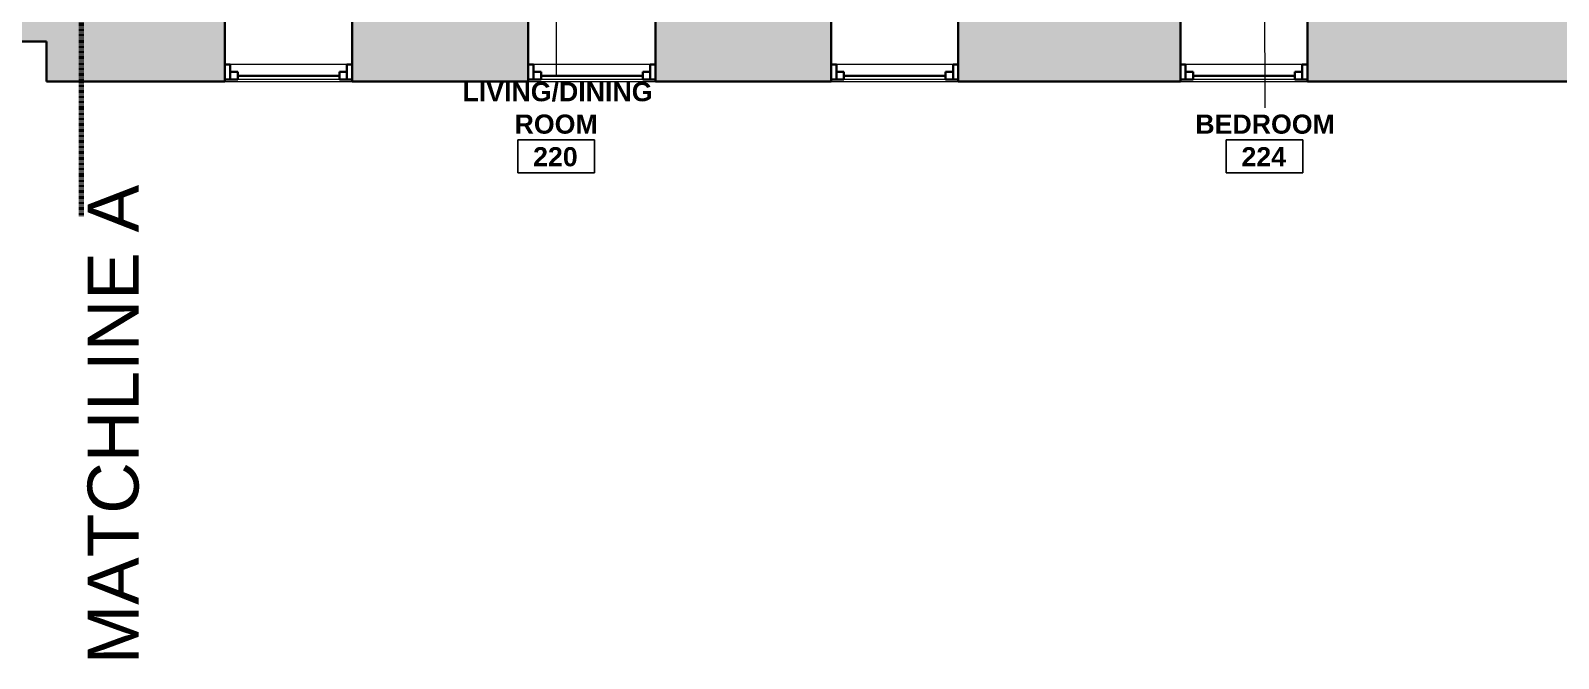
# Model space of a CAD drawing. Header units: inches. Extents: x -529 to 1015, y -2066 to -1239.
# Drawn here: x 331.3 to 690.8, y -2065.5 to -1917.9 of the extents above; entities that cross this region are included whole.
import ezdxf

# ---------------------------------------------------------------- set-up
doc = ezdxf.new("R2010")
doc.units = ezdxf.units.IN
doc.header["$MEASUREMENT"] = 0
doc.linetypes.add('Dash', pattern=[0.25, 0.125, -0.125])
for name, color, linetype, lineweight in [('A-ANNO-MATC', 214, 'Dash', 140), ('A-AREA-IDEN', 2, 'Continuous', 9), ('A-GLAZ', 151, 'Continuous', 18), ('A-WALL', 113, 'Continuous', 18), ('A-WALL-PATT', 111, 'Continuous', 18), ('G-ANNO-TEXT', 231, 'Continuous', 9)]:
    doc.layers.add(name, color=color, linetype=linetype, lineweight=lineweight)
doc.styles.add('Swis721 Lt BT', font='swissl.ttf', dxfattribs={"height": 12})
doc.styles.add('Swis721 Lt BT_B', font='', dxfattribs={"height": 4.5})
doc.styles.get('Swis721 Lt BT_B').set_extended_font_data('Swis721 Lt BT', bold=True)

# ---------------------------------------------------------------- blocks, each defined once
blk = doc.blocks.new('Window-Double-Hung - 2_ - 5 239_256_ W x 42_-5478030-2ND FLOOR - RCP')
at = {"layer": 'A-GLAZ', "color": 8, "lineweight": 30}
for p, q in [((-14.97, 7.5), (-14.97, -7.5)), ((14.97, -7.5), (14.97, 7.5)), ((-14.97, 7), (-11.97, 7)), ((-13.72, 7), (-13.72, 3.5)), ((-13.72, 5.25), (-11.97, 5.25)), ((-11.97, 7), (-11.97, 5.25)), ((-11.97, 6.13), (11.97, 6.13)), ((11.97, 7), (14.97, 7)), ((11.97, 7), (11.97, 5.25)), ((13.72, 5.25), (11.97, 5.25)), ((13.72, 7), (13.72, 3.5)), ((-14.97, 3.5), (-13.72, 3.5)), ((13.72, 3.5), (14.97, 3.5))]:
    blk.add_line(p, q, dxfattribs=at)
at = {"layer": 'A-GLAZ'}
for p, q in [((14.97, 7.5), (-14.97, 7.5)), ((-14.97, -7.5), (14.97, -7.5))]:
    blk.add_line(p, q, dxfattribs=at)
at = {"layer": 'A-GLAZ', "lineweight": 9}
for p, q in [((-11.97, 7), (11.97, 7)), ((-13.72, 3.5), (13.72, 3.5))]:
    blk.add_line(p, q, dxfattribs=at)
blk = doc.blocks.new('Room Tag - Room Name and Number-3379422-2ND FLOOR - RCP')
at = {"layer": 'A-AREA-IDEN'}
for p, q in [((-0.1881, -0.1636), (-0.1881, -0.0018)), ((-0.1881, -0.0018), (0.1869, -0.0018)), ((0.1869, -0.0018), (-0.1881, -0.0018)), ((-0.1881, -0.0018), (-0.1881, -0.1636)), ((0.1869, -0.0018), (0.1869, -0.1636)), ((0.1869, -0.1636), (0.1869, -0.0018)), ((0.1869, -0.1636), (-0.1881, -0.1636)), ((-0.1881, -0.1636), (0.1869, -0.1636))]:
    blk.add_line(p, q, dxfattribs=at)

msp = doc.modelspace()

# ---------------------------------------------------------------- hatches: boundary and pattern name
at = {"layer": 'A-WALL-PATT', "lineweight": 9}
h = msp.add_hatch(color=7, dxfattribs=at)
h.paths.add_polyline_path([(335.08, -1920.52), (335.08, -1914.91), (351.7, -1914.91), (351.7, -1907.52), (201.3, -1907.52), (201.3, -1920.52), (279.29, -1920.52)], flags=0)
h.paths.add_polyline_path([(133.05, -1920.52), (180.3, -1920.52), (180.3, -1907.52), (97.05, -1907.52), (97.05, -1920.52), (120.05, -1920.52)], flags=0)
h.paths.add_polyline_path([(76.05, -1920.52), (76.05, -1907.52), (-16.81, -1907.52), (-16.81, -1920.52), (55.52, -1920.52)], flags=0)
h.paths.add_polyline_path([(-37.81, -1920.52), (-37.81, -1907.52), (-235.08, -1907.52), (-235.08, -1920.52), (-73.81, -1920.52), (-73.81, -1916.91), (-64.92, -1916.91), (-64.92, -1920.52), (-56.36, -1920.52)], flags=0)
h.paths.add_polyline_path([(-261.08, -1920.52), (-261.08, -1907.52), (-273.58, -1907.52), (-273.58, -1920.52)], flags=0)
h = msp.add_hatch(color=7, dxfattribs=at)
h.paths.add_polyline_path([(987.5, -1929.91), (998.98, -1929.91), (998.98, -1914.91), (987.5, -1914.91)], flags=0)
h.paths.add_polyline_path([(903.82, -1929.91), (903.82, -1914.91), (874.68, -1914.91), (874.68, -1929.91)], flags=0)
h.paths.add_polyline_path([(929.37, -1929.91), (961.96, -1929.91), (961.96, -1914.91), (929.37, -1914.91)], flags=0)
h.paths.add_polyline_path([(849.14, -1929.91), (849.14, -1914.91), (807.14, -1914.91), (807.14, -1929.91), (838.7, -1929.91)], flags=0)
h.paths.add_polyline_path([(781.14, -1929.91), (781.14, -1914.91), (742.31, -1914.91), (742.31, -1929.91)], flags=0)
h.paths.add_polyline_path([(716.31, -1929.91), (716.31, -1914.91), (631.75, -1914.91), (631.75, -1929.91)], flags=0)
h.paths.add_polyline_path([(601.82, -1929.91), (601.82, -1914.91), (549.57, -1914.91), (549.57, -1929.91), (558.99, -1929.91)], flags=0)
h.paths.add_polyline_path([(478.36, -1929.91), (519.64, -1929.91), (519.64, -1914.91), (478.36, -1914.91), (478.36, -1917.41)], flags=0)
h.paths.add_polyline_path([(377.07, -1929.91), (377.07, -1914.91), (335.08, -1914.91), (335.08, -1929.91), (335.23, -1929.91)], flags=0)
h.paths.add_polyline_path([(448.42, -1929.91), (448.42, -1914.91), (407, -1914.91), (407, -1929.91), (447.11, -1929.91)], flags=0)

# ---------------------------------------------------------------- linework, layer by layer
at = {"layer": 'A-ANNO-MATC'}
msp.add_line((343.25, -1328.69), (343.25, -1961.69), dxfattribs=at)
at = {"layer": 'A-AREA-IDEN'}
for p, q in [((455, -1903.02), (455, -1928.41)), ((621.62, -1903.93), (621.65, -1936.05))]:
    msp.add_line(p, q, dxfattribs=at)
at = {"layer": 'A-WALL', "color": 8, "lineweight": 30}
for p, q in [((335.08, -1920.52), (201.3, -1920.52)), ((335.08, -1929.91), (335.08, -1920.52)), ((377.07, -1929.91), (335.08, -1929.91)), ((448.42, -1929.91), (407, -1929.91)), ((519.64, -1929.91), (478.36, -1929.91)), ((601.82, -1929.91), (549.57, -1929.91)), ((716.31, -1929.91), (631.75, -1929.91))]:
    msp.add_line(p, q, dxfattribs=at)

# ---------------------------------------------------------------- block references
at = {"layer": 'A-AREA-IDEN', "xscale": 47.99999999999997, "yscale": 47.99999999999997, "zscale": 47.99999999999997}
for p in [(455, -1943.53), (621.64, -1943.53)]:
    msp.add_blockref('Room Tag - Room Name and Number-3379422-2ND FLOOR - RCP', p, dxfattribs=at)
at = {"layer": 'A-GLAZ', "rotation": 180}
for p in [(392.03, -1922.41), (463.39, -1922.41), (534.61, -1922.41), (616.78, -1922.41)]:
    msp.add_blockref('Window-Double-Hung - 2_ - 5 239_256_ W x 42_-5478030-2ND FLOOR - RCP', p, dxfattribs=at)

# ---------------------------------------------------------------- texts
at = {"layer": 'A-AREA-IDEN', "char_height": 4.5, "attachment_point": 1, "style": 'Swis721 Lt BT_B'}
for s, insert, width in [('LIVING/DINING', (432.94, -1930.04), 53.328), ('ROOM', (445.19, -1937.66), 23.7855), ('BEDROOM', (605.33, -1937.67), 39.39), ('220', (449.55, -1945.33), 12.726), ('224', (616.19, -1945.33), 12.726)]:
    msp.add_mtext(s, dxfattribs=dict(at, insert=insert, width=width))
at = {"layer": 'G-ANNO-TEXT', "color": 7, "insert": (344.74, -2066.88), "char_height": 12, "width": 127.1085, "attachment_point": 1, "rotation": 90, "style": 'Swis721 Lt BT'}
msp.add_mtext('MATCHLINE A', dxfattribs=at)

doc.saveas('drawing.dxf')
